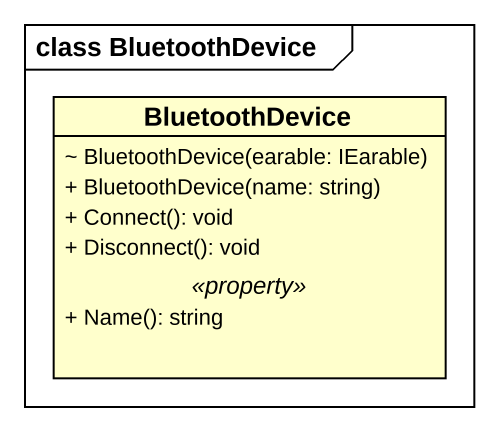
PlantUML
@startuml
mainframe class BluetoothDevice
hide circle
hide empty members
skinparam classAttributeIconSize 0
class BluetoothDevice {
  ~ BluetoothDevice(earable: IEarable)
  + BluetoothDevice(name: string)
  + Connect(): void
  + Disconnect(): void
  .. <<property>> ..
  + Name(): string
}
@enduml
